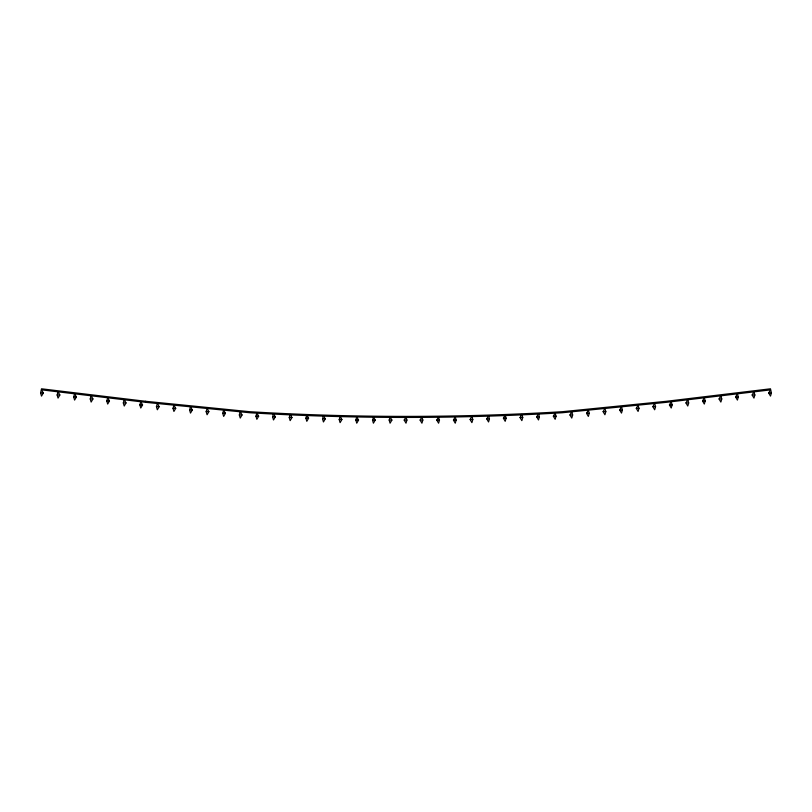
<?xml version="1.0" encoding="UTF-8"?>
<svg xmlns="http://www.w3.org/2000/svg" width="812" height="812" viewBox="0 0 812 812"><rect width="100%" height="100%" fill="white"/><g stroke="black" fill="none" stroke-linecap="round" stroke-linejoin="round"><path stroke-width="1.22" d="M438.318 416.992L439.485 420.078L438.582 423.204L436.785 420.078L438.582 416.952M40.6 393.008L41.503 388.796L145.642 401.29L249.791 411.704A2606.165 2606.165 0 0 0 562.208 411.704L666.358 401.29L770.497 388.796L771.4 393.008L770.497 396.124L768.69 393.008L770.497 389.882L666.358 402.336L562.208 412.75A2606.165 2606.165 0 0 1 249.791 412.75L145.642 402.336L41.503 389.841L43.31 393.008L41.503 396.124L40.6 393.008L43.31 393.008M57.144 394.987L58.048 391.861L59.855 394.987L58.048 398.113L57.144 394.987L59.855 394.987M73.689 396.977L74.592 393.85L76.389 396.977L74.592 400.103L73.689 396.977L76.389 396.977M90.233 398.956L91.137 395.83L92.933 398.956L91.137 402.082L90.233 398.956L92.933 398.956M106.778 400.945L107.681 397.819L109.478 400.945L107.681 404.071L106.778 400.945L109.478 400.945M123.322 402.925L124.226 399.808L126.022 402.925L124.226 406.051L123.322 402.925L126.022 402.925M139.867 404.914L140.77 401.788L142.567 404.914L140.77 408.04L139.867 404.914L142.567 404.914M156.432 406.67L157.335 403.544L159.142 406.67L157.335 409.796L156.432 406.67L159.142 406.67M173.017 408.324L173.92 405.198L175.717 408.324L173.92 411.451L173.017 408.324L175.717 408.324M189.592 409.989L190.495 406.863L192.302 409.989L190.495 413.105L189.592 409.989L192.302 409.989M206.177 411.643L207.08 408.517L208.877 411.643L207.08 414.77L206.177 411.643L208.877 411.643M222.752 413.298L223.655 410.182L225.462 413.298L223.655 416.424L222.752 413.298L225.462 413.298M239.337 414.962L240.24 411.836L242.037 414.962L240.24 418.089L239.337 414.962L242.037 414.962M255.953 416.201L256.856 413.075L258.652 416.201L256.856 419.317L255.953 416.201L258.652 416.201M272.599 416.86L273.502 413.734L275.309 416.86L273.502 419.987L272.599 416.86L275.309 416.86M289.255 417.53L290.148 414.404L291.955 417.53L290.148 420.657L289.255 417.53L291.955 417.53M305.901 418.19L306.804 415.074L308.601 418.19L306.804 421.316L305.901 418.19L308.601 418.19M322.547 418.86L323.45 415.734L325.257 418.86L323.45 421.986L322.547 418.86L325.257 418.86M340.096 416.404L341.903 419.53L340.096 422.656L339.203 419.53L340.37 416.434M355.849 420.078L356.752 416.952L358.559 420.078L356.752 423.204L355.849 420.078L358.559 420.078M373.418 416.952L375.215 420.078L373.418 423.204L372.515 420.078L373.682 416.992M389.181 420.078L390.075 416.952L391.881 420.078L390.075 423.204L389.181 420.078L391.881 420.078M406.903 420.078L406 423.204L404.193 420.078L406 416.952L406.903 420.078L404.193 420.078M422.819 420.078L421.925 423.204L420.119 420.078L421.925 416.952L422.819 420.078L420.119 420.078M456.151 420.078L455.248 423.204L453.441 420.078L455.248 416.952L456.151 420.078L453.441 420.078M472.797 419.53L471.904 422.656L470.097 419.53L471.904 416.404L472.797 419.53L470.097 419.53M489.453 418.86L488.55 421.986L486.743 418.86L488.55 415.734L489.453 418.86L486.743 418.86M506.099 418.19L505.196 421.316L503.399 418.19L505.196 415.074L506.099 418.19L503.399 418.19M522.745 417.53L521.852 420.657L520.045 417.53L521.852 414.404L522.745 417.53L520.045 417.53M539.401 416.86L538.498 419.987L536.691 416.86L538.498 413.734L539.401 416.86L536.691 416.86M556.047 416.201L555.144 419.317L553.348 416.201L555.144 413.075L556.047 416.201L553.348 416.201M572.663 414.962L571.76 418.089L569.963 414.962L571.76 411.836L572.663 414.962L569.963 414.962M589.248 413.298L588.345 416.424L586.538 413.298L588.345 410.182L589.248 413.298L586.538 413.298M605.823 411.643L604.92 414.77L603.123 411.643L604.92 408.517L605.823 411.643L603.123 411.643M622.408 409.989L621.505 413.105L619.698 409.989L621.505 406.863L622.408 409.989L619.698 409.989M638.983 408.324L638.08 411.451L636.283 408.324L638.08 405.198L638.983 408.324L636.283 408.324M655.568 406.67L654.665 409.796L652.858 406.67L654.665 403.544L655.568 406.67L652.858 406.67M672.133 404.914L671.23 408.04L669.433 404.914L671.23 401.788L672.133 404.914L669.433 404.914M688.677 402.925L687.774 406.051L685.978 402.925L687.774 399.808L688.677 402.925L685.978 402.925M705.222 400.945L704.319 404.071L702.522 400.945L704.319 397.819L705.222 400.945L702.522 400.945M721.766 398.956L720.863 402.082L719.067 398.956L720.863 395.83L721.766 398.956L719.067 398.956M738.311 396.977L737.408 400.103L735.611 396.977L737.408 393.85L738.311 396.977L735.611 396.977M754.856 394.987L753.952 398.113L752.145 394.987L753.952 391.861L754.856 394.987L752.145 394.987M768.69 393.008L771.4 393.008M339.203 419.53L341.903 419.53M372.515 420.078L375.215 420.078M436.785 420.078L439.485 420.078M145.642 401.29L145.642 402.336"/></g></svg>
